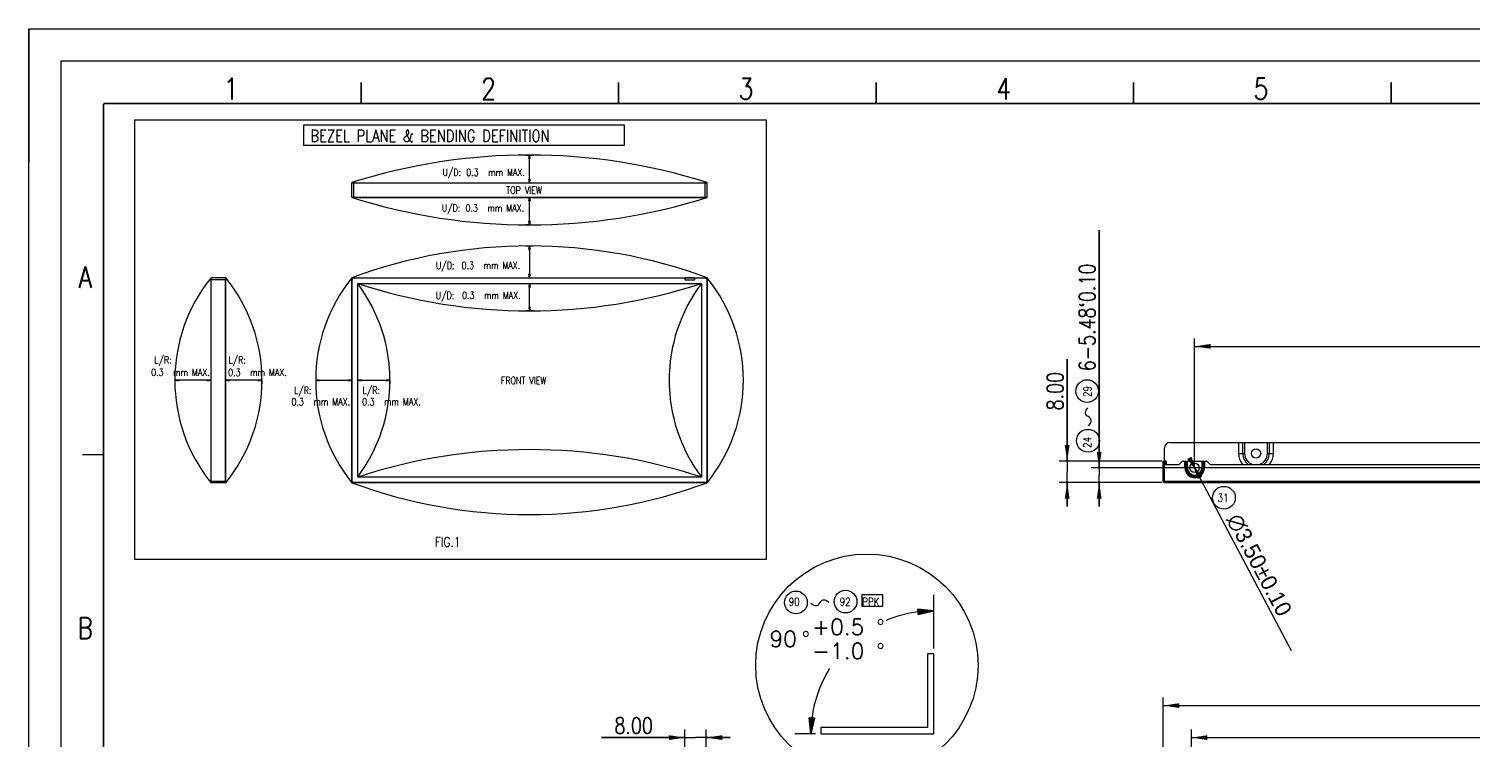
# Model space of a CAD drawing. Header units: millimetres. Extents: x 0 to 1600, y 0 to 1108.
# Drawn here: x 0 to 541, y 842 to 1108 of the extents above; entities that cross this region are included whole.
import ezdxf
from ezdxf.enums import TextEntityAlignment as Align

# ---------------------------------------------------------------- set-up
doc = ezdxf.new("R2010")
doc.units = ezdxf.units.MM
doc.header["$LTSCALE"] = 88
doc.layers.get('0').update_dxf_attribs({"linetype": 'CONTINUOUS'})
doc.styles.get("Standard").update_dxf_attribs({"font": 'SIMPLEX.SHX', "width": 0.8})
doc.styles.add('TEXTSTYLE_2', font='gdt_____.ttf')
doc.styles.add('TEXTSTYLE_5', font='SIMPLEX.SHX')
doc.dimstyles.new('DIMSTYLE_1', dxfattribs={"dimtxt": 6, "dimasz": 6, "dimexe": 3, "dimexo": 1, "dimgap": 1.5, "dimtad": 1, "dimzin": 0, "dimdsep": 46, "dimtxsty": 'STANDARD', "dimblk": '_FILLED', "dimblk1": '_FILLED', "dimblk2": '_FILLED', "dimcen": 0.09, "dimadec": 0, "dimazin": 0, "dimtp": 0.01, "dimtm": 0.01, "dimtfac": 1, "dimtofl": 0, "dimtmove": 0, "dimatfit": 3, "dimldrblk": '_FILLED', "dimfxl": 1, "dimtolj": 1, "dimtzin": 0, "dimarcsym": 0})
doc.dimstyles.new('DIMSTYLE_2', dxfattribs={"dimtxt": 6, "dimasz": 6, "dimexe": 3, "dimexo": 1, "dimtad": 1, "dimzin": 0, "dimdsep": 46, "dimtxsty": 'TEXTSTYLE_2', "dimblk": '_FILLED', "dimblk1": '_FILLED', "dimblk2": '_FILLED', "dimcen": 0.09, "dimadec": 0, "dimazin": 0, "dimtp": 0.01, "dimtm": 0.01, "dimtfac": 1, "dimtmove": 0, "dimatfit": 2, "dimldrblk": '_FILLED', "dimfxl": 1, "dimtolj": 1, "dimtzin": 0, "dimarcsym": 0})

# ---------------------------------------------------------------- blocks, each defined once
blk = doc.blocks.new('_FILLED')
at = {"color": 0, "linetype": 'BYBLOCK'}
blk.add_solid([(0, 0), (-1, 0.15), (-1, -0.15)], dxfattribs=at)
blk = doc.blocks.new('*D0')
at = {"color": 2}
for p, q in [((435.67, 843.98), (435.67, 845.48)), ((1138.07, 843.98), (1138.07, 845.48)), ((435.67, 808.91), (435.67, 843.98)), ((435.67, 842.48), (786.87, 842.48)), ((1138.07, 842.48), (786.87, 842.48)), ((1138.07, 808.91), (1138.07, 843.98))]:
    blk.add_line(p, q, dxfattribs=at)
at = {"color": 2, "xscale": 6, "yscale": 6, "zscale": 6, "rotation": 180}
blk.add_blockref('_FILLED', (435.67, 842.48), dxfattribs=at)
at = {"color": 2, "xscale": 6, "yscale": 6, "zscale": 6}
blk.add_blockref('_FILLED', (1138.07, 842.48), dxfattribs=at)
at = {"color": 2, "width": 0.8}
blk.add_text('(702.40,BEZEL OPENING)', height=6, dxfattribs=at).set_placement((786.87, 843.98), align=Align.CENTER)
blk = doc.blocks.new('*D1')
at = {"color": 2}
for p, q in [((425.1, 855.98), (425.1, 857.48)), ((425.1, 818.98), (425.1, 855.98)), ((1148.65, 855.98), (1148.65, 857.48)), ((1148.65, 818.98), (1148.65, 855.98)), ((425.1, 854.48), (786.87, 854.48)), ((1148.65, 854.48), (786.87, 854.48))]:
    blk.add_line(p, q, dxfattribs=at)
at = {"color": 2, "xscale": 6, "yscale": 6, "zscale": 6, "rotation": 180}
blk.add_blockref('_FILLED', (425.1, 854.48), dxfattribs=at)
at = {"color": 2, "xscale": 6, "yscale": 6, "zscale": 6}
blk.add_blockref('_FILLED', (1148.65, 854.48), dxfattribs=at)
at = {"color": 2, "width": 0.8}
blk.add_text('723.55`0.40', height=6, dxfattribs=at).set_placement((786.87, 855.98), align=Align.CENTER)
blk = doc.blocks.new('*D16')
at = {"color": 2}
for p, q in [((436.87, 990.56), (436.87, 992.06)), ((436.87, 944.54), (436.87, 990.56)), ((786.87, 990.56), (786.87, 992.06)), ((786.87, 957.06), (786.87, 990.56)), ((436.87, 989.06), (611.87, 989.06)), ((786.87, 989.06), (611.87, 989.06))]:
    blk.add_line(p, q, dxfattribs=at)
at = {"color": 2, "xscale": 6, "yscale": 6, "zscale": 6, "rotation": 180}
blk.add_blockref('_FILLED', (436.87, 989.06), dxfattribs=at)
at = {"color": 2, "xscale": 6, "yscale": 6, "zscale": 6}
blk.add_blockref('_FILLED', (786.87, 989.06), dxfattribs=at)
at = {"color": 2, "width": 0.8}
blk.add_text('350.00`0.30', height=6, dxfattribs=at).set_placement((611.87, 990.56), align=Align.CENTER)
blk = doc.blocks.new('*D20')
at = {"color": 2}
for p, q in [((401.1, 943.54), (401.1, 1032.54)), ((401.1, 1032.54), (401.1, 940.8)), ((399.6, 943.54), (398.1, 943.54)), ((1135.82, 943.54), (399.6, 943.54)), ((399.6, 938.06), (398.1, 938.06)), ((424.6, 938.06), (399.6, 938.06)), ((401.1, 929.06), (401.1, 940.8)), ((401.1, 938.06), (401.1, 929.06))]:
    blk.add_line(p, q, dxfattribs=at)
at = {"color": 2, "xscale": 6, "yscale": 6, "zscale": 6}
for p, rotation in [((401.1, 943.54), 270), ((401.1, 938.06), 90)]:
    blk.add_blockref('_FILLED', p, dxfattribs=dict(at, rotation=rotation))
at = {"color": 2, "width": 0.8}
blk.add_text('6-5.48`0.10', height=6, rotation=90, dxfattribs=at).set_placement((399.6, 979.74))
blk = doc.blocks.new('*D48')
at = {"color": 2}
for p, q in [((436.05, 945.09), (436.87, 943.54)), ((437.69, 941.99), (436.87, 943.54)), ((436.87, 943.54), (473.09, 875.14))]:
    blk.add_line(p, q, dxfattribs=at)
at = {"color": 2, "xscale": 6, "yscale": 6, "zscale": 6}
for p, rotation in [((437.69, 941.99), 297.900473759), ((436.05, 945.09), 117.900473759)]:
    blk.add_blockref('_FILLED', p, dxfattribs=dict(at, rotation=rotation))
at = {"color": 2, "style": 'TEXTSTYLE_2'}
blk.add_text('n3.50`0.10', height=6, rotation=-62.0995, dxfattribs=at).set_placement((448.75, 924.3))
blk = doc.blocks.new('*D62')
at = {"color": 2}
for p, q in [((389.1, 946.06), (389.1, 984.26)), ((389.1, 984.26), (389.1, 942.06)), ((387.6, 946.06), (386.1, 946.06)), ((424.6, 946.06), (387.6, 946.06)), ((389.1, 929.06), (389.1, 942.06)), ((387.6, 938.06), (386.1, 938.06)), ((424.6, 938.06), (387.6, 938.06)), ((389.1, 938.06), (389.1, 929.06))]:
    blk.add_line(p, q, dxfattribs=at)
at = {"color": 2, "xscale": 6, "yscale": 6, "zscale": 6}
for p, rotation in [((389.1, 946.06), 270), ((389.1, 938.06), 90)]:
    blk.add_blockref('_FILLED', p, dxfattribs=dict(at, rotation=rotation))
at = {"color": 2, "width": 0.8}
blk.add_text('8.00', height=6, rotation=90, dxfattribs=at).set_placement((387.6, 965.06))
blk = doc.blocks.new('*D64')
at = {"color": 2}
for p, q in [((245.84, 843.98), (245.84, 845.48)), ((253.84, 843.98), (253.84, 845.48)), ((245.84, 842.48), (214.64, 842.48)), ((214.64, 842.48), (249.84, 842.48)), ((245.84, 795.2), (245.84, 843.98)), ((262.84, 842.48), (249.84, 842.48)), ((253.84, 818.98), (253.84, 843.98)), ((253.84, 842.48), (262.84, 842.48))]:
    blk.add_line(p, q, dxfattribs=at)
at = {"color": 2, "xscale": 6, "yscale": 6, "zscale": 6}
blk.add_blockref('_FILLED', (245.84, 842.48), dxfattribs=at)
at = {"color": 2, "xscale": 6, "yscale": 6, "zscale": 6, "rotation": 180}
blk.add_blockref('_FILLED', (253.84, 842.48), dxfattribs=at)
at = {"color": 2, "width": 0.8}
blk.add_text('8.00', height=6, dxfattribs=at).set_placement((233.84, 843.98), align=Align.RIGHT)

msp = doc.modelspace()

# ---------------------------------------------------------------- hatches: boundary and pattern name
for points in [[(187.585, 1060.753), (187.788, 1059.403), (187.383, 1059.403)], [(187.585, 1050.383), (187.383, 1051.733), (187.788, 1051.733)], [(187.597, 1044.893), (187.8, 1043.543), (187.395, 1043.543)], [(187.597, 1034.569), (187.395, 1035.919), (187.8, 1035.919)], [(187.585, 1026.69), (187.787, 1025.34), (187.382, 1025.34)], [(187.585, 1014.793), (187.382, 1016.143), (187.787, 1016.143)], [(187.662, 1012.642), (187.865, 1011.292), (187.46, 1011.292)], [(187.662, 1002.356), (187.46, 1003.706), (187.865, 1003.706)], [(56.029, 976.17), (54.679, 976.373), (56.029, 976.575)], [(66.919, 976.575), (68.269, 976.373), (66.919, 976.17)], [(75.109, 976.17), (73.759, 976.372), (75.109, 976.575)], [(85.998, 976.575), (87.348, 976.372), (85.998, 976.17)], [(108.836, 976.152), (107.486, 976.354), (108.836, 976.557)], [(119.726, 976.557), (121.076, 976.354), (119.726, 976.152)], [(124.577, 976.152), (123.227, 976.354), (124.577, 976.557)], [(133.929, 976.557), (135.279, 976.354), (133.929, 976.152)], [(333.112, 890.599), (339.165, 889.991), (333.242, 888.603)], [(293.051, 843.878), (292.444, 849.93), (294.44, 849.8)]]:
    msp.add_hatch(color=2).paths.add_polyline_path(points)

# ---------------------------------------------------------------- linework, layer by layer
at = {"color": 7}
for p, q in [((0, 1108), (0, 1058)), ((0, 0), (0, 1108)), ((0, 1108), (1600, 1108)), ((0, 1108), (50, 1108)), ((12, 1096), (12, 12)), ((12, 1096), (1588, 1096)), ((39.58, 1073.934), (39.58, 909.316)), ((39.58, 1073.934), (276.379, 1073.934)), ((276.379, 909.316), (276.379, 1073.934)), ((121.076, 1044.983), (121.076, 1050.338)), ((121.076, 1050.338), (254.157, 1050.338)), ((121.121, 1050.383), (254.112, 1050.383)), ((121.733, 1044.893), (121.733, 1050.383)), ((253.5, 1044.893), (253.5, 1050.383)), ((254.157, 1044.983), (254.157, 1050.338)), ((121.076, 1044.983), (254.157, 1044.983)), ((121.166, 1044.893), (254.067, 1044.893)), ((68.269, 938.003), (68.269, 1014.748)), ((68.269, 1014.136), (73.759, 1014.136)), ((68.314, 937.958), (68.314, 1014.793)), ((73.669, 1014.793), (68.314, 1014.793)), ((73.669, 937.958), (73.669, 1014.793)), ((73.759, 938.048), (73.759, 1014.703)), ((121.076, 938.615), (121.076, 1014.136)), ((121.076, 1014.136), (121.166, 1014.136)), ((121.166, 938.615), (121.166, 1014.136)), ((121.733, 1014.793), (121.733, 1014.703)), ((121.733, 1014.793), (253.5, 1014.793)), ((121.733, 1014.703), (253.5, 1014.703)), ((123.227, 940.109), (123.227, 1012.642)), ((123.227, 1012.642), (252.006, 1012.642)), ((245.846, 1014.496), (245.846, 1014.136)), ((245.869, 1014.496), (245.869, 1014.136)), ((249.356, 1014.676), (246.026, 1014.676)), ((249.356, 1014.654), (246.026, 1014.654)), ((246.026, 1013.979), (249.356, 1013.979)), ((246.026, 1013.956), (249.356, 1013.956)), ((249.514, 1014.136), (249.514, 1014.496)), ((249.536, 1014.136), (249.536, 1014.496)), ((252.006, 1012.642), (252.006, 940.109)), ((253.5, 1014.793), (253.5, 1014.703)), ((254.067, 1014.136), (254.067, 938.615)), ((254.157, 1014.136), (254.067, 1014.136)), ((254.157, 1014.136), (254.157, 938.615)), ((425.097, 938.556), (425.097, 946.056)), ((425.097, 946.056), (425.597, 946.056)), ((425.097, 945.909), (425.597, 945.909)), ((425.597, 945.002), (425.097, 945.002)), ((425.097, 944.856), (430.965, 944.856)), ((425.597, 938.056), (425.597, 944.856)), ((431.318, 945.002), (432.225, 945.909)), ((432.579, 946.056), (441.165, 946.056)), ((433.237, 943.539), (433.237, 946.056)), ((433.237, 943.539), (434.16, 943.539)), ((433.67, 943.539), (433.67, 946.056)), ((433.727, 943.539), (433.727, 946.056)), ((434.16, 943.539), (434.16, 946.056)), ((439.583, 946.056), (439.583, 943.539)), ((439.583, 943.539), (440.507, 943.539)), ((440.016, 946.056), (440.016, 943.539)), ((440.074, 946.056), (440.074, 943.539)), ((440.507, 946.056), (440.507, 943.539)), ((441.518, 945.909), (442.425, 945.002)), ((442.779, 944.856), (575.965, 944.856)), ((68.269, 938.615), (73.759, 938.615)), ((73.669, 937.958), (68.314, 937.958)), ((121.076, 938.615), (121.166, 938.615)), ((121.733, 937.958), (121.733, 938.048)), ((253.5, 938.048), (121.733, 938.048)), ((253.5, 937.958), (121.733, 937.958)), ((252.006, 940.109), (123.227, 940.109)), ((253.5, 937.958), (253.5, 938.048)), ((254.157, 938.615), (254.067, 938.615)), ((425.097, 938.556), (1148.647, 938.556)), ((425.597, 938.056), (1148.147, 938.056)), ((39.58, 909.316), (276.379, 909.316)), ((336.765, 873.878), (336.765, 846.278)), ((339.165, 873.878), (336.765, 873.878)), ((339.165, 843.878), (339.165, 873.878)), ((296.765, 846.278), (296.765, 843.878)), ((336.765, 846.278), (296.765, 846.278)), ((296.765, 843.878), (339.165, 843.878))]:
    msp.add_line(p, q, dxfattribs=at)
at = {"color": 2}
for p, q in [((102.973, 1072.092), (102.973, 1064.353)), ((102.973, 1072.092), (223.134, 1072.092)), ((223.134, 1072.092), (223.134, 1064.353)), ((223.134, 1064.353), (102.973, 1064.353)), ((186.235, 1060.753), (188.935, 1060.753)), ((187.585, 1060.753), (187.383, 1059.403)), ((187.383, 1059.403), (187.585, 1060.753)), ((187.788, 1059.403), (187.383, 1059.403)), ((187.383, 1059.403), (187.788, 1059.403)), ((187.585, 1060.753), (187.788, 1059.403)), ((187.788, 1059.403), (187.585, 1060.753)), ((187.585, 1051.733), (187.585, 1059.403)), ((187.585, 1050.383), (187.383, 1051.733)), ((187.383, 1051.733), (187.788, 1051.733)), ((187.383, 1051.733), (187.585, 1050.383)), ((187.788, 1051.733), (187.383, 1051.733)), ((187.788, 1051.733), (187.585, 1050.383)), ((187.585, 1050.383), (187.788, 1051.733)), ((187.597, 1044.893), (187.395, 1043.543)), ((187.395, 1043.543), (187.597, 1044.893)), ((187.597, 1044.893), (187.8, 1043.543)), ((187.8, 1043.543), (187.597, 1044.893)), ((187.8, 1043.543), (187.395, 1043.543)), ((187.395, 1043.543), (187.8, 1043.543)), ((187.597, 1035.919), (187.597, 1043.543)), ((187.616, 1034.569), (186.247, 1034.569)), ((187.597, 1034.569), (187.395, 1035.919)), ((187.395, 1035.919), (187.8, 1035.919)), ((187.395, 1035.919), (187.597, 1034.569)), ((187.8, 1035.919), (187.395, 1035.919)), ((187.8, 1035.919), (187.597, 1034.569)), ((187.597, 1034.569), (187.8, 1035.919)), ((186.235, 1026.69), (188.935, 1026.69)), ((187.585, 1026.69), (187.382, 1025.34)), ((187.382, 1025.34), (187.585, 1026.69)), ((187.787, 1025.34), (187.382, 1025.34)), ((187.382, 1025.34), (187.787, 1025.34)), ((187.585, 1026.69), (187.787, 1025.34)), ((187.787, 1025.34), (187.585, 1026.69)), ((187.585, 1025.34), (187.585, 1016.143)), ((187.585, 1014.793), (187.382, 1016.143)), ((187.382, 1016.143), (187.787, 1016.143)), ((187.382, 1016.143), (187.585, 1014.793)), ((187.787, 1016.143), (187.382, 1016.143)), ((187.662, 1012.642), (187.46, 1011.292)), ((187.46, 1011.292), (187.662, 1012.642)), ((187.787, 1016.143), (187.585, 1014.793)), ((187.585, 1014.793), (187.787, 1016.143)), ((187.662, 1012.642), (187.865, 1011.292)), ((187.865, 1011.292), (187.662, 1012.642)), ((187.865, 1011.292), (187.46, 1011.292)), ((187.46, 1011.292), (187.865, 1011.292)), ((187.662, 1003.706), (187.662, 1011.292)), ((189.012, 1002.356), (186.312, 1002.356)), ((187.662, 1002.356), (187.46, 1003.706)), ((187.46, 1003.706), (187.865, 1003.706)), ((187.46, 1003.706), (187.662, 1002.356)), ((187.865, 1003.706), (187.46, 1003.706)), ((187.865, 1003.706), (187.662, 1002.356)), ((187.662, 1002.356), (187.865, 1003.706)), ((54.679, 976.373), (56.029, 976.575)), ((56.029, 976.575), (54.679, 976.373)), ((54.679, 976.376), (54.679, 975.023)), ((56.029, 976.17), (54.679, 976.373)), ((54.679, 976.373), (56.029, 976.17)), ((56.029, 976.575), (56.029, 976.17)), ((56.029, 976.17), (56.029, 976.575)), ((66.919, 976.373), (56.029, 976.373)), ((66.919, 976.575), (66.919, 976.17)), ((66.919, 976.17), (66.919, 976.575)), ((66.919, 976.575), (68.269, 976.373)), ((68.269, 976.373), (66.919, 976.575)), ((68.269, 976.373), (66.919, 976.17)), ((66.919, 976.17), (68.269, 976.373)), ((73.759, 976.372), (75.109, 976.575)), ((75.109, 976.575), (73.759, 976.372)), ((75.109, 976.17), (73.759, 976.372)), ((73.759, 976.372), (75.109, 976.17)), ((75.109, 976.575), (75.109, 976.17)), ((75.109, 976.17), (75.109, 976.575)), ((85.998, 976.372), (75.109, 976.372)), ((85.998, 976.575), (85.998, 976.17)), ((85.998, 976.17), (85.998, 976.575)), ((85.998, 976.575), (87.348, 976.372)), ((87.348, 976.372), (85.998, 976.575)), ((87.348, 976.372), (85.998, 976.17)), ((85.998, 976.17), (87.348, 976.372)), ((87.348, 976.376), (87.348, 975.022)), ((107.486, 976.354), (108.836, 976.557)), ((108.836, 976.557), (107.486, 976.354)), ((107.486, 976.376), (107.486, 975.004)), ((108.836, 976.152), (107.486, 976.354)), ((107.486, 976.354), (108.836, 976.152)), ((108.836, 976.557), (108.836, 976.152)), ((108.836, 976.152), (108.836, 976.557)), ((108.836, 976.354), (119.726, 976.354)), ((119.726, 976.557), (119.726, 976.152)), ((119.726, 976.152), (119.726, 976.557)), ((119.726, 976.557), (121.076, 976.354)), ((121.076, 976.354), (119.726, 976.557)), ((121.076, 976.354), (119.726, 976.152)), ((119.726, 976.152), (121.076, 976.354)), ((123.227, 976.354), (124.577, 976.557)), ((124.577, 976.557), (123.227, 976.354)), ((124.577, 976.152), (123.227, 976.354)), ((123.227, 976.354), (124.577, 976.152)), ((124.577, 976.557), (124.577, 976.152)), ((124.577, 976.152), (124.577, 976.557)), ((124.577, 976.354), (133.929, 976.354)), ((133.929, 976.557), (133.929, 976.152)), ((133.929, 976.152), (133.929, 976.557)), ((133.929, 976.557), (135.279, 976.354)), ((135.279, 976.354), (133.929, 976.557)), ((135.279, 976.354), (133.929, 976.152)), ((133.929, 976.152), (135.279, 976.354)), ((135.279, 976.376), (135.279, 975.004)), ((339.165, 875.878), (339.165, 895.991)), ((333.112, 890.599), (333.242, 888.603)), ((333.242, 888.603), (333.112, 890.599)), ((333.112, 890.599), (339.165, 889.991)), ((339.165, 889.991), (333.112, 890.599)), ((339.165, 889.991), (333.242, 888.603)), ((333.242, 888.603), (339.165, 889.991)), ((293.051, 843.878), (292.444, 849.93)), ((292.444, 849.93), (294.44, 849.8)), ((292.444, 849.93), (293.051, 843.878)), ((294.44, 849.8), (292.444, 849.93)), ((294.44, 849.8), (293.051, 843.878)), ((293.051, 843.878), (294.44, 849.8)), ((294.765, 843.878), (287.051, 843.878))]:
    msp.add_line(p, q, dxfattribs=at)
at = {"color": 3}
for p, q in [((427.597, 953.056), (555.14, 953.056)), ((453.365, 953.056), (453.365, 948.939)), ((454.872, 953.056), (454.872, 948.939)), ((455.579, 953.056), (455.579, 948.939)), ((464.165, 948.939), (464.165, 953.056)), ((464.872, 948.939), (464.872, 953.056)), ((466.379, 948.939), (466.379, 953.056)), ((425.597, 944.856), (425.597, 951.056)), ((453.365, 948.939), (455.579, 948.939)), ((464.165, 948.939), (466.379, 948.939)), ((426.197, 946.056), (425.597, 946.056)), ((425.697, 946.056), (425.697, 944.856)), ((426.197, 946.056), (426.197, 944.856))]:
    msp.add_line(p, q, dxfattribs=at)
at = {"color": 4}
for p, q in [((312.265, 891.613), (312.265, 896.144)), ((312.265, 896.144), (319.867, 896.144)), ((319.867, 896.144), (319.867, 891.613)), ((319.867, 891.613), (312.265, 891.613))]:
    msp.add_line(p, q, dxfattribs=at)
at = {"color": 7, "const_width": 0.6}
for points in [[(124.5, 1080), (124.5, 1088)], [(221, 1080), (221, 1088)], [(317.5, 1080), (317.5, 1088)], [(414, 1080), (414, 1088)], [(510.5, 1080), (510.5, 1088)], [(28, 28), (28, 1080)], [(28, 1080), (1572, 1080)], [(28, 948.5), (20, 948.5)]]:
    msp.add_lwpolyline(points, dxfattribs=at)
at = {"color": 4}
for centre in [(396.604, 972.311), (396.912, 953.727), (447.864, 932.36), (287.474, 893.126), (306.059, 893.434)]:
    msp.add_circle(centre, 4.25, dxfattribs=at)
at = {"color": 3}
msp.add_circle((459.872, 948.939), 1.75, dxfattribs=at)
at = {"color": 7}
for centre, radius in [((436.872, 943.539), 1.75), ((314.044, 869.59), 41.667)]:
    msp.add_circle(centre, radius, dxfattribs=at)
at = {"color": 6}
for centre, radius, start, end in [((187.616, 841.165), 219.587, 72.36058, 107.63942), ((187.616, 1254.156), 219.587, 252.36058, 287.63942), ((187.616, 834.66), 192.03, 69.72591, 110.27409), ((115.778, 976.376), 61.098, 141.03985, 218.96015), ((26.25, 976.376), 61.098, 321.03985, 38.96015), ((168.585, 976.376), 61.098, 141.03985, 218.96015), ((187.616, 1209.023), 206.668, 251.84666, 288.15334), ((74.691, 976.376), 60.588, 323.23236, 36.76764), ((300.541, 976.376), 60.588, 143.23236, 216.76764), ((206.648, 976.376), 61.098, 321.03985, 38.96015), ((187.616, 743.729), 206.668, 71.84666, 108.15334), ((187.616, 1118.091), 192.03, 249.72591, 290.27409)]:
    msp.add_arc(centre, radius, start, end, dxfattribs=at)
at = {"color": 7}
for centre, radius, start, end in [((121.121, 1050.338), 0.045, 90, 180), ((254.112, 1050.338), 0.045, 0, 90), ((121.166, 1044.983), 0.09, 180, 270), ((254.067, 1044.983), 0.09, 270, 360), ((68.314, 1014.748), 0.045, 90, 180), ((73.669, 1014.703), 0.09, 0, 90), ((121.733, 1014.136), 0.657, 90, 180), ((121.733, 1014.136), 0.567, 90, 180), ((246.026, 1014.496), 0.18, 90, 180), ((246.026, 1014.136), 0.18, 180, 270), ((246.026, 1014.496), 0.158, 90, 180), ((246.026, 1014.136), 0.158, 180, 270), ((249.356, 1014.496), 0.18, 0, 90), ((249.356, 1014.496), 0.158, 0, 90), ((249.356, 1014.136), 0.18, 270, 360), ((249.356, 1014.136), 0.158, 270, 360), ((253.5, 1014.136), 0.657, 0, 90), ((253.5, 1014.136), 0.567, 0, 90), ((430.965, 945.356), 0.5, 270, 315), ((432.579, 945.556), 0.5, 90, 135), ((436.872, 943.539), 3.635, 180, 360), ((436.872, 943.539), 3.202, 180, 360), ((436.872, 943.539), 3.144, 180, 360), ((436.872, 943.539), 2.711, 180, 360), ((441.165, 945.556), 0.5, 45, 90), ((442.779, 945.356), 0.5, 225, 270), ((68.314, 938.003), 0.045, 180, 270), ((73.669, 938.048), 0.09, 270, 360), ((121.733, 938.615), 0.657, 180, 270), ((121.733, 938.615), 0.567, 180, 270), ((253.5, 938.615), 0.657, 270, 360), ((253.5, 938.615), 0.567, 270, 360), ((425.597, 938.556), 0.5, 180, 270)]:
    msp.add_arc(centre, radius, start, end, dxfattribs=at)
at = {"color": 3}
for centre, radius, start, end in [((427.597, 951.056), 2, 90, 180), ((459.872, 948.939), 6.507, 180, 218.87671), ((459.872, 948.939), 5, 180, 234.79116), ((459.872, 948.939), 4.293, 180, 252.00948), ((459.872, 948.939), 4.293, 287.99052, 360), ((459.872, 948.939), 5, 305.20884, 360), ((459.872, 948.939), 6.507, 321.12329, 360)]:
    msp.add_arc(centre, radius, start, end, dxfattribs=at)
at = {"color": 2}
for start, end in [(97.46028, 112.88558), (147.93103, 172.53972)]:
    msp.add_arc((339.165, 843.878), 46.113, start, end, dxfattribs=at)
at = {"color": 4}
for points in [[(397.158, 959.242), (398.307, 960.669), (398.267, 962.261), (395.731, 963.19), (395.75, 964.767), (396.794, 966.088)], [(292.989, 892.88), (294.416, 891.73), (296.009, 891.771), (296.937, 894.306), (298.514, 894.287), (299.836, 893.244)]]:
    msp.add_open_spline(points, degree=3, knots=[0, 0, 0, 0, 0.3319517, 0.6855748, 1, 1, 1, 1], dxfattribs=at)

# ---------------------------------------------------------------- texts
at = {"color": 2, "width": 0.8}
for s, p in [('1', (75.764, 1081.598)), ('2', (172.264, 1081.598)), ('3', (268.764, 1081.598)), ('4', (365.264, 1081.598)), ('5', (461.764, 1081.598)), ('A', (21.09, 1011.041)), ('B', (21.09, 879.541))]:
    msp.add_text(s, height=8, dxfattribs=at).set_placement(p, align=Align.CENTER)
for s, height, p in [('BEZEL PLANE & BENDING DEFINITION', 4.5, (105.491, 1065.692)), ('U/D: ', 2.7, (155.003, 1052.935)), ('mm MAX.', 2.7, (172.156, 1052.93)), ('TOP VIEW', 2.7, (178.907, 1046.212)), ('U/D: ', 2.7, (154.732, 1039.552)), ('mm MAX.', 2.7, (171.885, 1039.547)), ('U/D:', 2.7, (152.548, 1018.028)), ('mm MAX.', 2.7, (170.412, 1018.066)), ('U/D:', 2.7, (152.477, 1006.793)), ('mm MAX.', 2.7, (170.585, 1006.851)), ('L/R:', 2.7, (47.015, 982.627)), ('L/R:', 2.7, (74.803, 982.599)), ('mm MAX.', 2.7, (54.093, 977.981)), ('mm MAX.', 2.7, (82.933, 977.968)), ('L/R:', 2.7, (99.41, 971.239)), ('L/R:', 2.7, (125.073, 971.275)), ('FRONT VIEW', 2.7, (176.897, 974.913)), ('mm MAX.', 2.7, (106.676, 966.947)), ('mm MAX.', 2.7, (133.134, 966.953)), ('FIG.1', 3.6, (152.176, 914.006))]:
    msp.add_text(s, height=height, dxfattribs=at).set_placement(p)
at = {"color": 4, "width": 0.8}
for s, height, p in [('0.3', 2.7, (163.915, 1052.888)), ('0.3', 2.7, (163.622, 1039.532)), ('0.3', 2.7, (162.172, 1018.025)), ('0.3', 2.7, (162.344, 1006.81)), ('0.3', 2.7, (45.829, 977.984)), ('0.3', 2.7, (74.679, 977.955)), ('0.3', 2.7, (98.43, 966.948)), ('0.3', 2.7, (124.884, 966.959)), ('31', 3, (445.473, 930.81)), ('90', 3, (284.741, 891.884)), ('92', 3, (303.831, 891.873)), ('PPK', 3, (312.285, 891.898))]:
    msp.add_text(s, height=height, dxfattribs=at).set_placement(p)
for s, p in [('29', (398.164, 970.083)), ('24', (398.154, 950.994))]:
    msp.add_text(s, height=3, rotation=90, dxfattribs=at).set_placement(p)
at = {"color": 2}
for s, style, p in [('90', 'TEXTSTYLE_5', (277.56, 876.451)), ('~', 'TEXTSTYLE_2', (289.56, 876.451)), ('+0.5', 'TEXTSTYLE_5', (293.56, 880.951)), ('~', 'TEXTSTYLE_2', (317.56, 880.951)), ('-1.0', 'TEXTSTYLE_5', (293.56, 871.951)), ('~', 'TEXTSTYLE_2', (317.56, 871.951))]:
    msp.add_text(s, height=6, dxfattribs=dict(at, style=style)).set_placement(p)

# ---------------------------------------------------------------- dimensions: what is measured, and where the dimension line sits
for base, p1, p2, angle, text, picture, middle in [((401.097, 943.539), (425.597, 938.056), (1136.818, 943.539), 90, '6-5.48`0.10', '*D20', (401.097, 1006.137)), ((436.872, 989.056), (786.872, 956.056), (436.872, 943.539), 180, '350.00`0.30', '*D16', (611.872, 989.056)), ((389.097, 946.056), (425.597, 938.056), (425.597, 946.056), 90, '8.00', '*D62', (389.097, 974.506)), ((245.84, 842.484), (253.84, 817.984), (245.84, 794.195), 180, '8.00', '*D64', (224.09, 842.484))]:
    dim = msp.add_linear_dim(base=base, p1=p1, p2=p2, angle=angle, text=text, dimstyle='DIMSTYLE_1', dxfattribs=at)
    dim.commit()
    dim.dimension.update_dxf_attribs({"geometry": picture, "text_midpoint": middle, "dimtype": 160})
dim = msp.add_diameter_dim_2p(p1=(437.691, 941.992), p2=(436.053, 945.085), text='n3.50`0.10', dimstyle='DIMSTYLE_2', override={"dimpost": '<>'}, dxfattribs=at)
dim.commit()
dim.dimension.update_dxf_attribs({"geometry": '*D48', "text_midpoint": (464.235, 901.476), "dimtype": 163})
for base, p1, p2, text, picture, middle in [((1148.647, 854.484), (425.097, 817.984), (1148.647, 817.984), '723.55`0.40', '*D1', (786.872, 854.484)), ((1138.072, 842.484), (435.672, 807.909), (1138.072, 807.909), '(702.40,BEZEL OPENING)', '*D0', (786.872, 842.484))]:
    dim = msp.add_linear_dim(base=base, p1=p1, p2=p2, text=text, dimstyle='DIMSTYLE_1', dxfattribs=at)
    dim.commit()
    dim.dimension.update_dxf_attribs({"geometry": picture, "text_midpoint": middle, "dimtype": 160})

doc.saveas('drawing.dxf')
